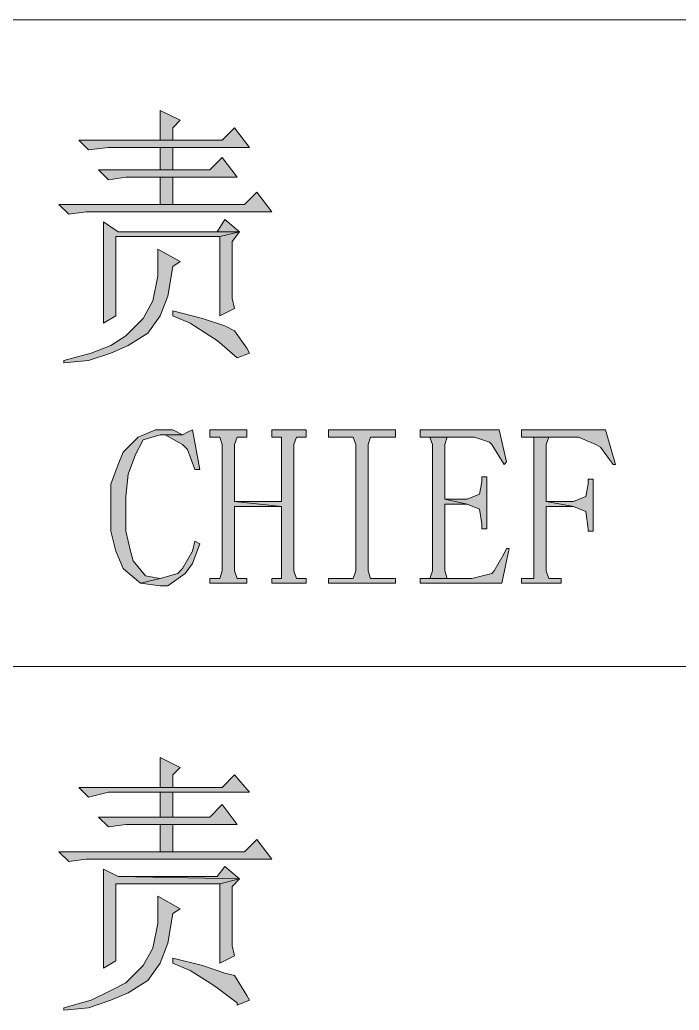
# Model space of a CAD drawing. Header units: millimetres. Extents: x 53009415 to 54059915, y 20499171 to 20796171.
# Drawn here: x 53610128 to 53614210, y 20550046 to 20556171 of the extents above; entities that cross this region are included whole.
import ezdxf

# ---------------------------------------------------------------- set-up
doc = ezdxf.new("R2010")
doc.units = ezdxf.units.MM
doc.header["$LTSCALE"] = 1000
doc.layers.add('PUB_TITLE', color=7, linetype='Continuous', lineweight=20)
doc.layers.add('ROAD', color=2, linetype='Continuous')

# ---------------------------------------------------------------- blocks, each defined once
blk = doc.blocks.new('a1')
at = {"layer": 'PUB_TITLE'}
h = blk.add_hatch(color=256, dxfattribs=at)
h.dxf.hatch_style = 1
h.paths.add_polyline_path([(50500718.3, 18560596.5), (50500703, 18560581.2), (50500641.8, 18560581.2), (50500626.4, 18560581.2), (50500525.4, 18560581.2), (50500537.6, 18560569), (50500562.1, 18560572), (50500626.4, 18560572), (50500641.8, 18560572), (50500736.7, 18560572)])
h.paths.add_polyline_path([(50500703, 18560559.8), (50500687.7, 18560544.5), (50500641.8, 18560544.5), (50500626.4, 18560544.5), (50500549.9, 18560544.5), (50500562.1, 18560532.2), (50500583.6, 18560535.3), (50500626.4, 18560535.3), (50500641.8, 18560535.3), (50500721.4, 18560535.3)])
h.paths.add_polyline_path([(50500745.9, 18560516.9), (50500730.6, 18560501.6), (50500641.8, 18560501.6), (50500626.4, 18560501.6), (50500500.9, 18560501.6), (50500513.1, 18560489.4), (50500534.6, 18560492.4), (50500764.3, 18560492.4)])
h.paths.add_polyline_path([(50500650.9, 18560605.7), (50500626.4, 18560618), (50500626.4, 18560611.9), (50500626.4, 18560581.2), (50500641.8, 18560581.2), (50500641.8, 18560596.5)])
h.paths.add_polyline_path([(50500641.8, 18560572), (50500626.4, 18560572), (50500626.4, 18560544.5), (50500641.8, 18560544.5)])
h.paths.add_polyline_path([(50500641.8, 18560535.3), (50500626.4, 18560535.3), (50500626.4, 18560501.6), (50500641.8, 18560501.6)])
h = blk.add_hatch(color=256, dxfattribs=at)
h.dxf.hatch_style = 1
h.paths.add_polyline_path([(50500571.3, 18560461.8), (50500699.9, 18560461.8), (50500724.4, 18560467.9), (50500574.4, 18560467.9), (50500556, 18560480.2), (50500556, 18560452.6), (50500556, 18560422), (50500556, 18560391.3), (50500556, 18560354.6), (50500571.3, 18560363.8)])
h.paths.add_polyline_path([(50500715.3, 18560455.7), (50500724.4, 18560467.9), (50500699.9, 18560461.8), (50500699.9, 18560363.8), (50500718.3, 18560373), (50500715.3, 18560385.2), (50500715.3, 18560415.8)], flags=17)
h.paths.add_polyline_path([(50500706.1, 18560483.2), (50500696.9, 18560467.9), (50500724.4, 18560467.9)])
h.paths.add_polyline_path([(50500641.8, 18560425), (50500650.9, 18560431.2), (50500623.4, 18560446.5), (50500623.4, 18560412.8), (50500617.3, 18560382.2), (50500605, 18560360.7), (50500583.6, 18560339.3), (50500565.2, 18560327), (50500540.7, 18560317.8), (50500507, 18560308.6), (50500507, 18560305.6), (50500537.6, 18560308.6), (50500565.2, 18560317.8), (50500586.6, 18560327), (50500611.1, 18560342.3), (50500626.4, 18560363.8), (50500635.6, 18560388.3)])
h.paths.add_polyline_path([(50500678.5, 18560360.7), (50500641.8, 18560369.9), (50500641.8, 18560363.8), (50500663.2, 18560354.6), (50500687.7, 18560339.3), (50500696.9, 18560333.2), (50500721.4, 18560311.7), (50500736.7, 18560317.8), (50500733.6, 18560324), (50500718.3, 18560345.4), (50500706.1, 18560351.5)])
h = blk.add_hatch(color=256, dxfattribs=at)
h.dxf.hatch_style = 1
h.paths.add_polyline_path([(50500583.6, 18560127.9), (50500583.6, 18560140.2), (50500586.6, 18560167.8), (50500595.8, 18560192.3), (50500605, 18560210.6), (50500626.4, 18560216.8), (50500654, 18560216.8), (50500641.8, 18560222.9), (50500629.5, 18560222.9), (50500620.3, 18560222.9), (50500598.9, 18560213.7), (50500580.5, 18560195.3), (50500574.4, 18560180), (50500565.2, 18560155.5), (50500565.2, 18560124.9), (50500565.2, 18560097.3), (50500571.3, 18560072.8), (50500580.5, 18560051.4), (50500583.6, 18560048.3), (50500601.9, 18560033), (50500626.4, 18560039.1), (50500608.1, 18560042.2), (50500592.8, 18560060.6), (50500589.7, 18560072.8), (50500583.6, 18560097.3)])
h.paths.add_polyline_path([(50500666.3, 18560222.9), (50500660.1, 18560219.8), (50500654, 18560216.8), (50500632.6, 18560216.8), (50500654, 18560204.5), (50500660.1, 18560198.4), (50500669.3, 18560173.9), (50500675.4, 18560173.9)])
h.paths.add_polyline_path([(50500657.1, 18560045.3), (50500666.3, 18560057.5), (50500675.4, 18560082), (50500669.3, 18560085.1), (50500666.3, 18560072.8), (50500654, 18560051.4), (50500647.9, 18560045.3), (50500626.4, 18560039.1), (50500601.9, 18560033), (50500626.4, 18560029.9), (50500635.6, 18560029.9)])
h.paths.add_polyline_path([(50500718.3, 18560134.1), (50500718.3, 18560204.5), (50500721.4, 18560213.7), (50500727.5, 18560213.7), (50500733.6, 18560213.7), (50500733.6, 18560222.9), (50500687.7, 18560222.9), (50500687.7, 18560213.7), (50500690.8, 18560213.7), (50500699.9, 18560213.7), (50500703, 18560204.5), (50500703, 18560048.3), (50500699.9, 18560039.1), (50500693.8, 18560039.1), (50500687.7, 18560039.1), (50500687.7, 18560033), (50500733.6, 18560033), (50500733.6, 18560039.1), (50500727.5, 18560039.1), (50500721.4, 18560039.1), (50500718.3, 18560048.3), (50500718.3, 18560127.9), (50500776.5, 18560127.9)])
h.paths.add_polyline_path([(50500791.8, 18560204.5), (50500794.9, 18560213.7), (50500804.1, 18560213.7), (50500807.1, 18560213.7), (50500807.1, 18560222.9), (50500764.3, 18560222.9), (50500764.3, 18560213.7), (50500767.3, 18560213.7), (50500776.5, 18560213.7), (50500776.5, 18560204.5), (50500776.5, 18560134.1), (50500718.3, 18560134.1), (50500776.5, 18560127.9), (50500776.5, 18560048.3), (50500776.5, 18560039.1), (50500767.3, 18560039.1), (50500764.3, 18560039.1), (50500764.3, 18560033), (50500807.1, 18560033), (50500807.1, 18560039.1), (50500801, 18560039.1), (50500794.9, 18560039.1), (50500791.8, 18560048.3)])
h.paths.add_polyline_path([(50500883.7, 18560204.5), (50500886.8, 18560213.7), (50500892.9, 18560213.7), (50500917.4, 18560213.7), (50500917.4, 18560222.9), (50500834.7, 18560222.9), (50500834.7, 18560213.7), (50500859.2, 18560213.7), (50500865.3, 18560213.7), (50500868.4, 18560204.5), (50500868.4, 18560048.3), (50500865.3, 18560039.1), (50500859.2, 18560039.1), (50500834.7, 18560039.1), (50500834.7, 18560033), (50500917.4, 18560033), (50500917.4, 18560039.1), (50500892.9, 18560039.1), (50500886.8, 18560039.1), (50500883.7, 18560048.3)])
h.paths.add_polyline_path([(50500978.7, 18560204.5), (50500981.7, 18560213.7), (50500960.3, 18560213.7), (50500963.3, 18560204.5), (50500963.3, 18560048.3), (50500960.3, 18560039.1), (50500981.7, 18560039.1), (50500978.7, 18560048.3), (50500978.7, 18560131), (50501006.2, 18560131), (50500978.7, 18560137.1)])
h.paths.add_polyline_path([(50501030.7, 18560164.7), (50501024.6, 18560164.7), (50501024.6, 18560158.6), (50501021.5, 18560143.3), (50501006.2, 18560137.1), (50500978.7, 18560137.1), (50501006.2, 18560131), (50501021.5, 18560124.9), (50501024.6, 18560106.5), (50501024.6, 18560100.4), (50501030.7, 18560100.4)])
h.paths.add_polyline_path([(50501046, 18560222.9), (50500948, 18560222.9), (50500948, 18560213.7), (50500954.2, 18560213.7), (50501015.4, 18560213.7), (50501033.8, 18560207.6), (50501036.9, 18560204.5), (50501052.2, 18560180), (50501055.2, 18560183.1)])
h.paths.add_polyline_path([(50501058.3, 18560075.9), (50501055.2, 18560075.9), (50501052.2, 18560069.8), (50501039.9, 18560048.3), (50501036.9, 18560045.3), (50501012.3, 18560039.1), (50500987.8, 18560039.1), (50500954.2, 18560039.1), (50500948, 18560039.1), (50500948, 18560033), (50501049.1, 18560033)])
h.paths.add_polyline_path([(50501104.2, 18560134.1), (50501104.2, 18560204.5), (50501107.3, 18560213.7), (50501088.9, 18560213.7), (50501088.9, 18560204.5), (50501088.9, 18560048.3), (50501088.9, 18560039.1), (50501079.7, 18560039.1), (50501073.6, 18560039.1), (50501073.6, 18560033), (50501122.6, 18560033), (50501122.6, 18560039.1), (50501113.4, 18560039.1), (50501107.3, 18560039.1), (50501104.2, 18560048.3), (50501104.2, 18560127.9), (50501137.9, 18560127.9)])
h.paths.add_polyline_path([(50501162.4, 18560161.6), (50501156.3, 18560161.6), (50501156.3, 18560155.5), (50501153.2, 18560140.2), (50501137.9, 18560134.1), (50501104.2, 18560134.1), (50501137.9, 18560127.9), (50501153.2, 18560121.8), (50501156.3, 18560100.4), (50501156.3, 18560097.3), (50501162.4, 18560097.3)])
h.paths.add_polyline_path([(50501177.7, 18560222.9), (50501073.6, 18560222.9), (50501073.6, 18560213.7), (50501079.7, 18560213.7), (50501144, 18560213.7), (50501165.5, 18560204.5), (50501171.6, 18560201.5), (50501186.9, 18560180), (50501190, 18560180)])
h = blk.add_hatch(color=256, dxfattribs=at)
h.dxf.hatch_style = 1
h.paths.add_polyline_path([(50500718.3, 18559795.9), (50500703, 18559780.6), (50500641.8, 18559780.6), (50500626.4, 18559780.6), (50500525.4, 18559780.6), (50500537.6, 18559768.4), (50500562.1, 18559774.5), (50500626.4, 18559774.5), (50500641.8, 18559774.5), (50500736.7, 18559774.5)])
h.paths.add_polyline_path([(50500703, 18559759.2), (50500687.7, 18559743.9), (50500641.8, 18559743.9), (50500626.4, 18559743.9), (50500549.9, 18559743.9), (50500562.1, 18559731.6), (50500583.6, 18559734.7), (50500626.4, 18559734.7), (50500641.8, 18559734.7), (50500721.4, 18559734.7)])
h.paths.add_polyline_path([(50500745.9, 18559716.3), (50500730.6, 18559701), (50500641.8, 18559701), (50500626.4, 18559701), (50500500.9, 18559701), (50500513.1, 18559688.7), (50500534.6, 18559691.8), (50500764.3, 18559691.8)])
h.paths.add_polyline_path([(50500641.8, 18559774.5), (50500626.4, 18559774.5), (50500626.4, 18559743.9), (50500641.8, 18559743.9)])
h.paths.add_polyline_path([(50500650.9, 18559805.1), (50500626.4, 18559817.4), (50500626.4, 18559811.2), (50500626.4, 18559780.6), (50500641.8, 18559780.6), (50500641.8, 18559795.9)])
h.paths.add_polyline_path([(50500641.8, 18559734.7), (50500626.4, 18559734.7), (50500626.4, 18559701), (50500641.8, 18559701)])
h.paths.add_polyline_path([(50500724.4, 18559667.3), (50500574.4, 18559670.4), (50500556, 18559679.5), (50500556, 18559652), (50500556, 18559621.3), (50500556, 18559590.7), (50500556, 18559557), (50500571.3, 18559566.2), (50500571.3, 18559661.2), (50500699.9, 18559661.2)])
h.paths.add_polyline_path([(50500715.3, 18559658.1), (50500724.4, 18559667.3), (50500699.9, 18559661.2), (50500699.9, 18559563.2), (50500718.3, 18559572.3), (50500715.3, 18559584.6), (50500715.3, 18559615.2)], flags=17)
h.paths.add_polyline_path([(50500706.1, 18559682.6), (50500696.9, 18559670.4), (50500574.4, 18559670.4), (50500724.4, 18559667.3)])
h.paths.add_polyline_path([(50500641.8, 18559624.4), (50500650.9, 18559630.5), (50500623.4, 18559645.9), (50500623.4, 18559612.2), (50500617.3, 18559581.5), (50500605, 18559560.1), (50500583.6, 18559538.7), (50500565.2, 18559529.5), (50500540.7, 18559517.2), (50500507, 18559508), (50500507, 18559505), (50500537.6, 18559508), (50500565.2, 18559517.2), (50500586.6, 18559526.4), (50500611.1, 18559541.7), (50500626.4, 18559563.2), (50500635.6, 18559587.7)])
h.paths.add_polyline_path([(50500718.3, 18559547.8), (50500706.1, 18559550.9), (50500678.5, 18559560.1), (50500641.8, 18559569.3), (50500641.8, 18559563.2), (50500663.2, 18559554), (50500687.7, 18559538.7), (50500696.9, 18559532.5), (50500721.4, 18559514.2), (50500721.4, 18559511.1), (50500736.7, 18559517.2), (50500733.6, 18559523.3)])
for p, q in [((50499410, 18560730), (50505410, 18560730)), ((50499410, 18559930), (50505410, 18559930))]:
    blk.add_line(p, q, dxfattribs=at)
at = {"layer": 'PUB_TITLE', "lineweight": 0}
for points in [[(50500626.4, 18560618), (50500626.4, 18560611.9), (50500626.4, 18560581.2), (50500641.8, 18560581.2), (50500641.8, 18560596.5), (50500650.9, 18560605.7)], [(50500718.3, 18560596.5), (50500703, 18560581.2), (50500641.8, 18560581.2), (50500626.4, 18560581.2), (50500525.4, 18560581.2), (50500537.6, 18560569), (50500562.1, 18560572), (50500626.4, 18560572), (50500641.8, 18560572), (50500736.7, 18560572)], [(50500641.8, 18560572), (50500626.4, 18560572), (50500626.4, 18560544.5), (50500641.8, 18560544.5)], [(50500703, 18560559.8), (50500687.7, 18560544.5), (50500641.8, 18560544.5), (50500626.4, 18560544.5), (50500549.9, 18560544.5), (50500562.1, 18560532.2), (50500583.6, 18560535.3), (50500626.4, 18560535.3), (50500641.8, 18560535.3), (50500721.4, 18560535.3)], [(50500641.8, 18560535.3), (50500626.4, 18560535.3), (50500626.4, 18560501.6), (50500641.8, 18560501.6)], [(50500745.9, 18560516.9), (50500730.6, 18560501.6), (50500641.8, 18560501.6), (50500626.4, 18560501.6), (50500500.9, 18560501.6), (50500513.1, 18560489.4), (50500534.6, 18560492.4), (50500764.3, 18560492.4)], [(50500556, 18560480.2), (50500556, 18560452.6), (50500556, 18560422), (50500556, 18560422), (50500556, 18560391.3), (50500556, 18560354.6), (50500571.3, 18560363.8), (50500571.3, 18560461.8), (50500699.9, 18560461.8), (50500724.4, 18560467.9), (50500574.4, 18560467.9)], [(50500706.1, 18560483.2), (50500696.9, 18560467.9), (50500574.4, 18560467.9), (50500724.4, 18560467.9)], [(50500724.4, 18560467.9), (50500699.9, 18560461.8), (50500699.9, 18560363.8), (50500718.3, 18560373), (50500715.3, 18560385.2), (50500715.3, 18560415.8), (50500715.3, 18560455.7)], [(50500623.4, 18560446.5), (50500623.4, 18560412.8), (50500617.3, 18560382.2), (50500605, 18560360.7), (50500583.6, 18560339.3), (50500565.2, 18560327), (50500540.7, 18560317.8), (50500507, 18560308.6), (50500507, 18560305.6), (50500537.6, 18560308.6), (50500565.2, 18560317.8), (50500586.6, 18560327), (50500611.1, 18560342.3), (50500626.4, 18560363.8), (50500635.6, 18560388.3), (50500641.8, 18560425), (50500650.9, 18560431.2)], [(50500641.8, 18560369.9), (50500641.8, 18560363.8), (50500663.2, 18560354.6), (50500687.7, 18560339.3), (50500696.9, 18560333.2), (50500721.4, 18560311.7), (50500721.4, 18560311.7), (50500736.7, 18560317.8), (50500733.6, 18560324), (50500718.3, 18560345.4), (50500706.1, 18560351.5), (50500678.5, 18560360.7)], [(50500629.5, 18560222.9), (50500620.3, 18560222.9), (50500598.9, 18560213.7), (50500580.5, 18560195.3), (50500574.4, 18560180), (50500565.2, 18560155.5), (50500565.2, 18560124.9), (50500565.2, 18560097.3), (50500571.3, 18560072.8), (50500580.5, 18560051.4), (50500583.6, 18560048.3), (50500601.9, 18560033), (50500626.4, 18560039.1), (50500608.1, 18560042.2), (50500592.8, 18560060.6), (50500589.7, 18560072.8), (50500583.6, 18560097.3), (50500583.6, 18560127.9), (50500583.6, 18560140.2), (50500586.6, 18560167.8), (50500595.8, 18560192.3), (50500605, 18560210.6), (50500626.4, 18560216.8), (50500654, 18560216.8), (50500641.8, 18560222.9)], [(50500666.3, 18560222.9), (50500660.1, 18560219.8), (50500654, 18560216.8), (50500626.4, 18560216.8), (50500632.6, 18560216.8), (50500654, 18560204.5), (50500660.1, 18560198.4), (50500669.3, 18560173.9), (50500675.4, 18560173.9)], [(50500733.6, 18560222.9), (50500687.7, 18560222.9), (50500687.7, 18560213.7), (50500690.8, 18560213.7), (50500699.9, 18560213.7), (50500703, 18560204.5), (50500703, 18560048.3), (50500699.9, 18560039.1), (50500693.8, 18560039.1), (50500687.7, 18560039.1), (50500687.7, 18560033), (50500733.6, 18560033), (50500733.6, 18560039.1), (50500727.5, 18560039.1), (50500721.4, 18560039.1), (50500718.3, 18560048.3), (50500718.3, 18560127.9), (50500776.5, 18560127.9), (50500718.3, 18560134.1), (50500718.3, 18560204.5), (50500721.4, 18560213.7), (50500727.5, 18560213.7), (50500733.6, 18560213.7)], [(50500807.1, 18560222.9), (50500764.3, 18560222.9), (50500764.3, 18560213.7), (50500767.3, 18560213.7), (50500776.5, 18560213.7), (50500776.5, 18560204.5), (50500776.5, 18560134.1), (50500718.3, 18560134.1), (50500776.5, 18560127.9), (50500776.5, 18560048.3), (50500776.5, 18560039.1), (50500767.3, 18560039.1), (50500764.3, 18560039.1), (50500764.3, 18560033), (50500807.1, 18560033), (50500807.1, 18560039.1), (50500801, 18560039.1), (50500794.9, 18560039.1), (50500791.8, 18560048.3), (50500791.8, 18560204.5), (50500794.9, 18560213.7), (50500804.1, 18560213.7), (50500807.1, 18560213.7)], [(50500917.4, 18560222.9), (50500834.7, 18560222.9), (50500834.7, 18560213.7), (50500859.2, 18560213.7), (50500865.3, 18560213.7), (50500868.4, 18560204.5), (50500868.4, 18560048.3), (50500865.3, 18560039.1), (50500859.2, 18560039.1), (50500834.7, 18560039.1), (50500834.7, 18560033), (50500917.4, 18560033), (50500917.4, 18560039.1), (50500892.9, 18560039.1), (50500886.8, 18560039.1), (50500883.7, 18560048.3), (50500883.7, 18560204.5), (50500886.8, 18560213.7), (50500892.9, 18560213.7), (50500917.4, 18560213.7)], [(50501046, 18560222.9), (50500948, 18560222.9), (50500948, 18560213.7), (50500954.2, 18560213.7), (50501015.4, 18560213.7), (50501033.8, 18560207.6), (50501036.9, 18560204.5), (50501052.2, 18560180), (50501055.2, 18560183.1)], [(50501177.7, 18560222.9), (50501073.6, 18560222.9), (50501073.6, 18560213.7), (50501079.7, 18560213.7), (50501144, 18560213.7), (50501144, 18560213.7), (50501165.5, 18560204.5), (50501171.6, 18560201.5), (50501186.9, 18560180), (50501190, 18560180)], [(50500954.2, 18560213.7), (50500960.3, 18560213.7), (50500963.3, 18560204.5), (50500963.3, 18560048.3), (50500960.3, 18560039.1), (50500954.2, 18560039.1), (50500987.8, 18560039.1), (50500981.7, 18560039.1), (50500978.7, 18560048.3), (50500978.7, 18560131), (50501006.2, 18560131), (50500978.7, 18560137.1), (50500978.7, 18560204.5), (50500981.7, 18560213.7), (50500987.8, 18560213.7), (50501015.4, 18560213.7)], [(50501079.7, 18560213.7), (50501088.9, 18560213.7), (50501088.9, 18560204.5), (50501088.9, 18560048.3), (50501088.9, 18560039.1), (50501079.7, 18560039.1), (50501073.6, 18560039.1), (50501073.6, 18560033), (50501122.6, 18560033), (50501122.6, 18560039.1), (50501113.4, 18560039.1), (50501107.3, 18560039.1), (50501104.2, 18560048.3), (50501104.2, 18560127.9), (50501137.9, 18560127.9), (50501104.2, 18560134.1), (50501104.2, 18560204.5), (50501107.3, 18560213.7), (50501113.4, 18560213.7), (50501144, 18560213.7)], [(50501030.7, 18560164.7), (50501024.6, 18560164.7), (50501024.6, 18560158.6), (50501021.5, 18560143.3), (50501006.2, 18560137.1), (50500978.7, 18560137.1), (50501006.2, 18560131), (50501021.5, 18560124.9), (50501024.6, 18560106.5), (50501024.6, 18560100.4), (50501030.7, 18560100.4)], [(50501162.4, 18560161.6), (50501156.3, 18560161.6), (50501156.3, 18560155.5), (50501153.2, 18560140.2), (50501137.9, 18560134.1), (50501104.2, 18560134.1), (50501137.9, 18560127.9), (50501153.2, 18560121.8), (50501156.3, 18560100.4), (50501156.3, 18560097.3), (50501162.4, 18560097.3)], [(50500669.3, 18560085.1), (50500666.3, 18560072.8), (50500654, 18560051.4), (50500647.9, 18560045.3), (50500626.4, 18560039.1), (50500601.9, 18560033), (50500626.4, 18560029.9), (50500635.6, 18560029.9), (50500657.1, 18560045.3), (50500666.3, 18560057.5), (50500675.4, 18560082)], [(50501055.2, 18560075.9), (50501052.2, 18560069.8), (50501039.9, 18560048.3), (50501036.9, 18560045.3), (50501012.3, 18560039.1), (50500987.8, 18560039.1), (50500954.2, 18560039.1), (50500948, 18560039.1), (50500948, 18560033), (50501049.1, 18560033), (50501058.3, 18560075.9)], [(50500626.4, 18559817.4), (50500626.4, 18559811.2), (50500626.4, 18559780.6), (50500641.8, 18559780.6), (50500641.8, 18559795.9), (50500650.9, 18559805.1)], [(50500718.3, 18559795.9), (50500703, 18559780.6), (50500641.8, 18559780.6), (50500626.4, 18559780.6), (50500525.4, 18559780.6), (50500537.6, 18559768.4), (50500562.1, 18559774.5), (50500626.4, 18559774.5), (50500641.8, 18559774.5), (50500736.7, 18559774.5)], [(50500641.8, 18559774.5), (50500626.4, 18559774.5), (50500626.4, 18559743.9), (50500641.8, 18559743.9)], [(50500703, 18559759.2), (50500687.7, 18559743.9), (50500641.8, 18559743.9), (50500626.4, 18559743.9), (50500549.9, 18559743.9), (50500562.1, 18559731.6), (50500583.6, 18559734.7), (50500626.4, 18559734.7), (50500641.8, 18559734.7), (50500721.4, 18559734.7)], [(50500641.8, 18559734.7), (50500626.4, 18559734.7), (50500626.4, 18559701), (50500641.8, 18559701)], [(50500745.9, 18559716.3), (50500730.6, 18559701), (50500641.8, 18559701), (50500626.4, 18559701), (50500500.9, 18559701), (50500513.1, 18559688.7), (50500534.6, 18559691.8), (50500764.3, 18559691.8)], [(50500556, 18559679.5), (50500556, 18559652), (50500556, 18559621.3), (50500556, 18559621.3), (50500556, 18559590.7), (50500556, 18559557), (50500571.3, 18559566.2), (50500571.3, 18559661.2), (50500699.9, 18559661.2), (50500724.4, 18559667.3), (50500574.4, 18559670.4)], [(50500706.1, 18559682.6), (50500696.9, 18559670.4), (50500574.4, 18559670.4), (50500724.4, 18559667.3)], [(50500724.4, 18559667.3), (50500699.9, 18559661.2), (50500699.9, 18559563.2), (50500718.3, 18559572.3), (50500715.3, 18559584.6), (50500715.3, 18559615.2), (50500715.3, 18559658.1)], [(50500623.4, 18559645.9), (50500623.4, 18559612.2), (50500617.3, 18559581.5), (50500605, 18559560.1), (50500583.6, 18559538.7), (50500565.2, 18559529.5), (50500540.7, 18559517.2), (50500507, 18559508), (50500507, 18559505), (50500537.6, 18559508), (50500565.2, 18559517.2), (50500586.6, 18559526.4), (50500611.1, 18559541.7), (50500626.4, 18559563.2), (50500635.6, 18559587.7), (50500641.8, 18559624.4), (50500650.9, 18559630.5)], [(50500641.8, 18559569.3), (50500641.8, 18559563.2), (50500663.2, 18559554), (50500687.7, 18559538.7), (50500696.9, 18559532.5), (50500721.4, 18559514.2), (50500721.4, 18559511.1), (50500736.7, 18559517.2), (50500733.6, 18559523.3), (50500718.3, 18559547.8), (50500706.1, 18559550.9), (50500678.5, 18559560.1)]]:
    blk.add_lwpolyline(points, close=True, dxfattribs=at)

msp = doc.modelspace()

# ---------------------------------------------------------------- block references
at = {"layer": 'ROAD', "xscale": 5, "yscale": 5, "zscale": 5}
msp.add_blockref('a1', (-198892134.618, -72247479.218), dxfattribs=at)

doc.saveas('drawing.dxf')
